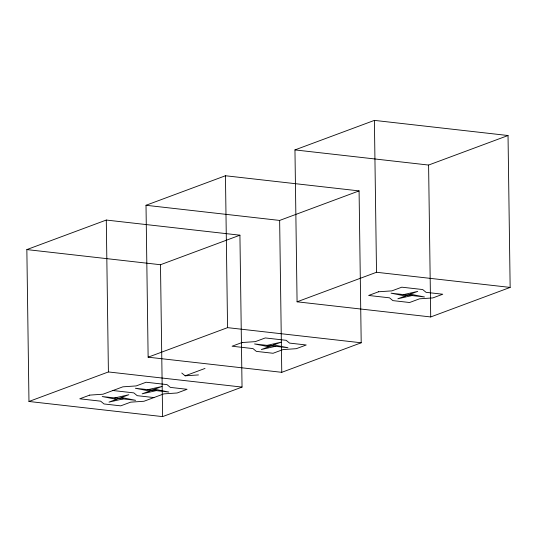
<?xml version="1.0" encoding="UTF-8"?>
<svg xmlns="http://www.w3.org/2000/svg" width="537" height="537" viewBox="0 0 537 537"><rect width="100%" height="100%" fill="white"/><g stroke="black" fill="none" stroke-linecap="round" stroke-linejoin="round"><path stroke-width="0.81" d="M26.85 249.584L106.286 220.049L239.925 235.193L242.046 387.09L162.604 416.618L28.971 401.475L26.85 249.584L160.482 264.728L239.925 235.193M146.01 205.282L225.446 175.753L359.078 190.897L361.2 342.787L281.764 372.322L148.131 357.179L146.01 205.282L279.643 220.432L359.078 190.897M294.954 149.91L374.396 120.382L508.029 135.525L510.15 287.416L430.714 316.951L297.075 301.807L294.954 149.91L428.593 165.054L508.029 135.525M28.971 401.475L108.407 371.946L242.046 387.09M148.131 357.179L227.567 327.644L361.2 342.787M297.075 301.807L376.518 272.272L510.15 287.416M181.768 373.034L185.158 375.826L205.013 368.442M403.616 294.612L417.719 291.39L397.863 298.773L411.966 295.558M267.077 345.372L281.187 342.15L261.324 349.533L275.427 346.318M147.917 389.667L162.026 386.452L142.164 393.829L156.274 390.614M114.743 397.951L128.846 394.729L108.991 402.112L123.094 398.897M185.158 375.826L198.475 374.927M112.931 390.52L133.814 392.883L137.204 395.675L153.904 397.568M410.275 294.162L424.492 296.974L391.084 293.189L405.307 296.008M273.736 344.922L287.96 347.734L254.551 343.948L268.769 346.768M154.575 389.218L168.799 392.037L135.391 388.251L149.615 391.064M121.402 397.501L135.626 400.313L102.218 396.528L116.435 399.347M428.593 165.054L430.714 316.951M374.396 120.382L376.518 272.272M279.643 220.432L281.764 372.322M225.446 175.753L227.567 327.644M160.482 264.728L162.604 416.618M106.286 220.049L108.407 371.946M89.686 395.111L79.758 398.803L100.634 401.166L104.024 403.958L120.731 405.851L130.659 402.159L143.976 401.26L163.832 393.883L177.15 392.983L187.084 389.291L170.377 387.399L166.994 384.606L146.111 382.237L136.183 385.928L122.866 386.828L103.003 394.212L89.686 395.111M242.019 342.532L232.091 346.224L252.974 348.587L256.357 351.379L273.065 353.272L282.992 349.58L296.31 348.681L306.238 344.989L289.537 343.096L286.147 340.304L265.271 337.941L255.337 341.633L242.019 342.532M378.558 291.772L368.63 295.464L389.506 297.827L392.896 300.619L409.597 302.512L419.531 298.82L432.849 297.921L442.777 294.229L426.069 292.336L422.686 289.544L401.804 287.181L391.876 290.873L378.558 291.772"/></g></svg>
